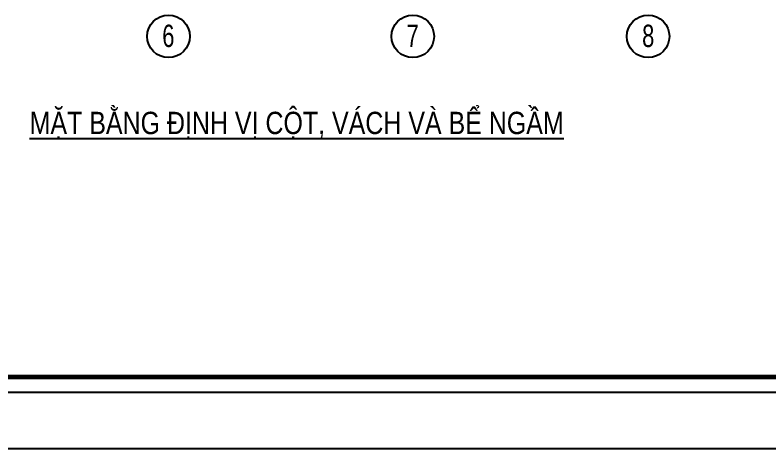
# Model space of a CAD drawing. Extents: x 1719887 to 1865417, y -150890 to 59748.
# Drawn here: x 1773669 to 1798976, y -43040 to -28458 of the extents above; entities that cross this region are included whole.
import ezdxf
from ezdxf.enums import TextEntityAlignment as Align

# ---------------------------------------------------------------- set-up
doc = ezdxf.new("R2010")
doc.units = 0
doc.header["$LTSCALE"] = 1000
doc.header["$MEASUREMENT"] = 0
doc.layers.get('Defpoints').update_dxf_attribs({"linetype": 'CONTINUOUS'})
for name, color, linetype in [('CDC-KHUNGTEN', 7, 'CONTINUOUS'), ('CDC.06.TEXT', 2, 'CONTINUOUS'), ('KCS_CHI', 1, 'CONTINUOUS')]:
    doc.layers.add(name, color=color, linetype=linetype)
doc.styles.add('ARIAL', font='arial.ttf', dxfattribs={"width": 0.6})

# ---------------------------------------------------------------- blocks, each defined once
blk = doc.blocks.new('KHUNG TEN')
at = {"layer": 'CDC-KHUNGTEN', "color": 8}
blk.add_lwpolyline([(75096, 1100), (83000, 1100), (83000, 58300), (3000, 58300), (3000, 1100), (75096, 1100)], dxfattribs=at)
at = {"layer": 'CDC-KHUNGTEN', "color": 255, "lineweight": 60}
blk.add_lwpolyline([(74900, 1400), (74900, 58000), (3300, 58000), (3300, 1400), (74900, 1400)], close=True, dxfattribs=at)
at = {"layer": 'Defpoints', "color": 1, "ltscale": 0.2}
blk.add_lwpolyline([(0, 0), (0, 59400), (84100, 59400), (84100, 0), (0, 0)], close=True, dxfattribs=at)

msp = doc.modelspace()

# ---------------------------------------------------------------- linework, layer by layer
at = {"layer": 'KCS_CHI'}
for centre in [(1778819.5, -29173.8), (1787019.5, -29173.8), (1794919.5, -29173.8)]:
    msp.add_circle(centre, 715.9, dxfattribs=at)

# ---------------------------------------------------------------- block references
at = {"layer": 'CDC.06.TEXT', "xscale": 1.730439951605972, "yscale": 1.730439951605972, "zscale": 1.730439951605972}
msp.add_blockref('KHUNG TEN', (1719886.7, -43039.7), dxfattribs=at)

# ---------------------------------------------------------------- texts
at = {"layer": 'CDC.06.TEXT', "style": 'ARIAL', "width": 0.8}
msp.add_text('%%UMẶT BẰNG ĐỊNH VỊ CỘT, VÁCH VÀ BỂ NGẦM', height=750, dxfattribs=at).set_placement((1783122.5, -32083.4), align=Align.MIDDLE_CENTER)
at = {"layer": 'CDC.06.TEXT', "char_height": 750, "width": 696.96, "attachment_point": 2, "line_spacing_factor": 0.938532}
for s, insert in [('{\\fArial|b0|i0|c0|p34;\\W0.7;6}', (1778814.9, -28781.2)), ('{\\fArial|b0|i0|c0|p34;\\W0.7;7}', (1787014.9, -28781.2)), ('{\\fArial|b0|i0|c0|p34;\\W0.7;8}', (1794924.2, -28781.2))]:
    msp.add_mtext(s, dxfattribs=dict(at, insert=insert))

doc.saveas('drawing.dxf')
